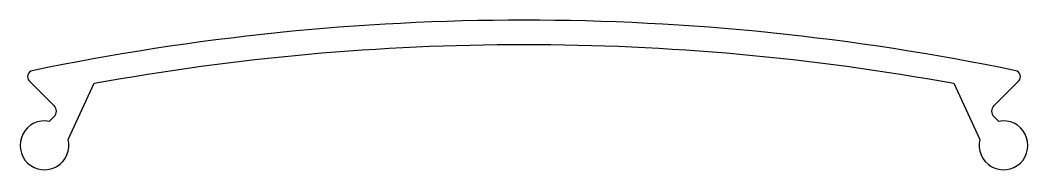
# Model space of a CAD drawing. Extents: x 144.6 to 194.7, y 238.5 to 245.9.
import ezdxf

# ---------------------------------------------------------------- set-up
doc = ezdxf.new("R2010")
doc.units = 0
doc.layers.get('0').update_dxf_attribs({"linetype": 'CONTINUOUS'})

msp = doc.modelspace()

# ---------------------------------------------------------------- linework, layer by layer
at = {"color": 7}
msp.add_lwpolyline([(192.269, 240.012, 3.437866), (193.207, 240.91), (192.985, 241.131, -0.414214), (192.985, 241.696), (194.201, 242.912, 0.596724), (194.05, 243.418, 0.102438), (145.215, 243.418, 0.596724), (145.064, 242.912), (146.279, 241.696, -0.414214), (146.279, 241.131), (146.058, 240.91, 3.437866), (146.996, 240.012), (148.293, 242.794, -0.090215), (190.972, 242.794)], format="xyb", close=True, dxfattribs=at)

doc.saveas('drawing.dxf')
